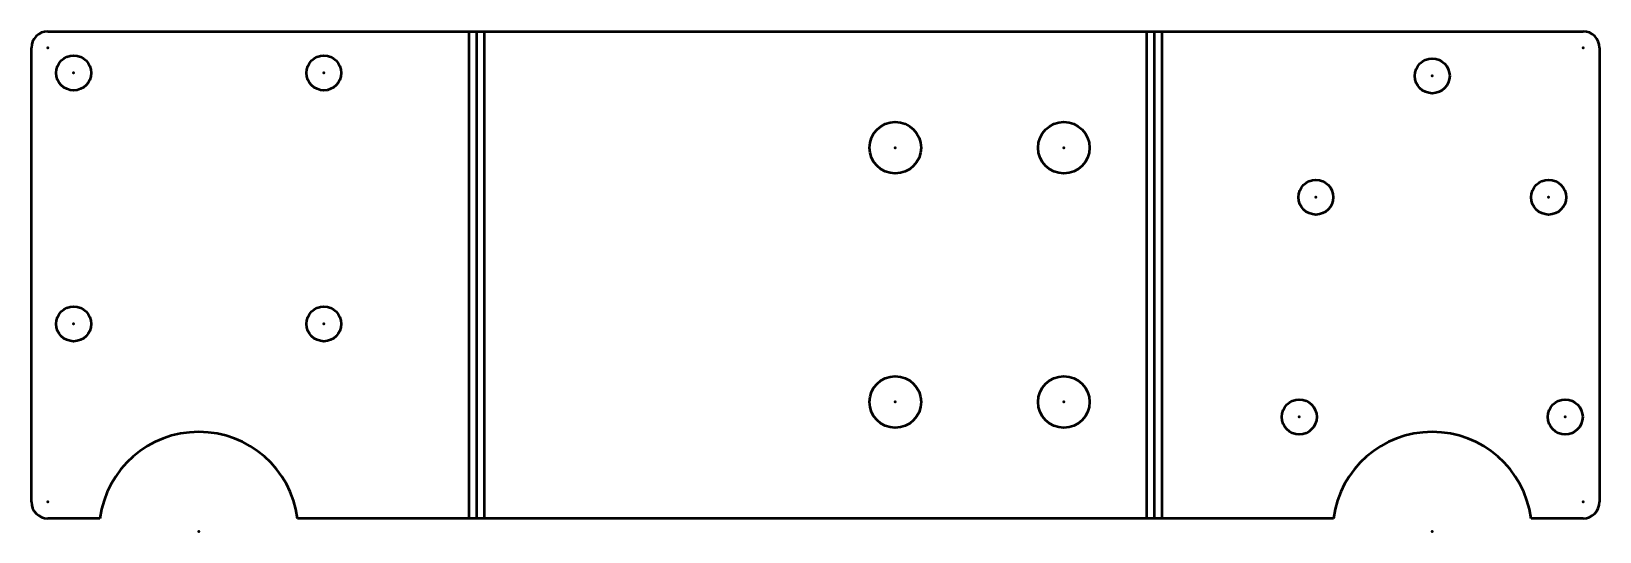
# Model space of a CAD drawing. Header units: millimetres. Extents: x -68 to 26.3, y -30.1 to 0.
import ezdxf

# ---------------------------------------------------------------- set-up
doc = ezdxf.new("R2010")
doc.units = ezdxf.units.MM
for name, color, linetype, lineweight in [('IV_ARC_CENTERS', 7, 'Continuous', 50), ('IV_BEND_DOWN', 7, 'Continuous', 50), ('IV_INTERIOR_PROFILES', 7, 'Continuous', 50), ('IV_OUTER_PROFILE', 7, 'Continuous', 50), ('IV_TANGENT', 7, 'Continuous', 50)]:
    doc.layers.add(name, color=color, linetype=linetype, lineweight=lineweight)

msp = doc.modelspace()

# ---------------------------------------------------------------- linework, layer by layer
at = {"layer": 'IV_ARC_CENTERS'}
for p in [(-67.009, -1), (25.33, -1), (-65.464, -2.5), (-50.414, -2.5), (16.26, -2.68), (-16.039, -7), (-5.899, -7), (9.26, -9.98), (23.26, -9.98), (-65.464, -17.6), (-50.414, -17.6), (-16.039, -22.3), (-5.899, -22.3), (8.26, -23.2), (24.26, -23.2), (-67.009, -28.3), (25.33, -28.3), (-57.939, -30.1), (16.26, -30.1)]:
    msp.add_point(p, dxfattribs=at)
at = {"layer": 'IV_BEND_DOWN'}
for p, q in [((-41.229, 0), (-41.229, -29.3)), ((-0.45, -29.3), (-0.45, 0))]:
    msp.add_line(p, q, dxfattribs=at)
at = {"layer": 'IV_INTERIOR_PROFILES'}
for centre, radius in [((-65.464, -2.5), 1.05), ((-50.414, -2.5), 1.05), ((16.26, -2.68), 1.05), ((-16.039, -7), 1.55), ((-5.899, -7), 1.55), ((9.26, -9.98), 1.05), ((23.26, -9.98), 1.05), ((-65.464, -17.6), 1.05), ((-50.414, -17.6), 1.05), ((-16.039, -22.3), 1.55), ((-5.899, -22.3), 1.55), ((8.26, -23.2), 1.05), ((24.26, -23.2), 1.05)]:
    msp.add_circle(centre, radius, dxfattribs=at)
at = {"layer": 'IV_OUTER_PROFILE'}
for p, q in [((-67.009, 0), (25.33, 0)), ((-68.009, -28.3), (-68.009, -1)), ((26.33, -1), (26.33, -28.3)), ((-63.885, -29.3), (-67.009, -29.3)), ((10.314, -29.3), (-51.992, -29.3)), ((25.33, -29.3), (22.206, -29.3))]:
    msp.add_line(p, q, dxfattribs=at)
for centre, radius, start, end in [((-67.009, -1), 1, 90, 180), ((25.33, -1), 1, 0, 90), ((-57.939, -30.1), 6, 7.66226, 172.33774), ((16.26, -30.1), 6, 7.66226, 172.33774), ((-67.009, -28.3), 1, 180, 270), ((25.33, -28.3), 1, 270, 0)]:
    msp.add_arc(centre, radius, start, end, dxfattribs=at)
at = {"layer": 'IV_TANGENT'}
for p, q in [((-41.679, -29.3), (-41.679, 0)), ((-40.779, 0), (-40.779, -29.3)), ((-0.899, -29.3), (-0.899, 0)), ((0, 0), (0, -29.3))]:
    msp.add_line(p, q, dxfattribs=at)

doc.saveas('drawing.dxf')
